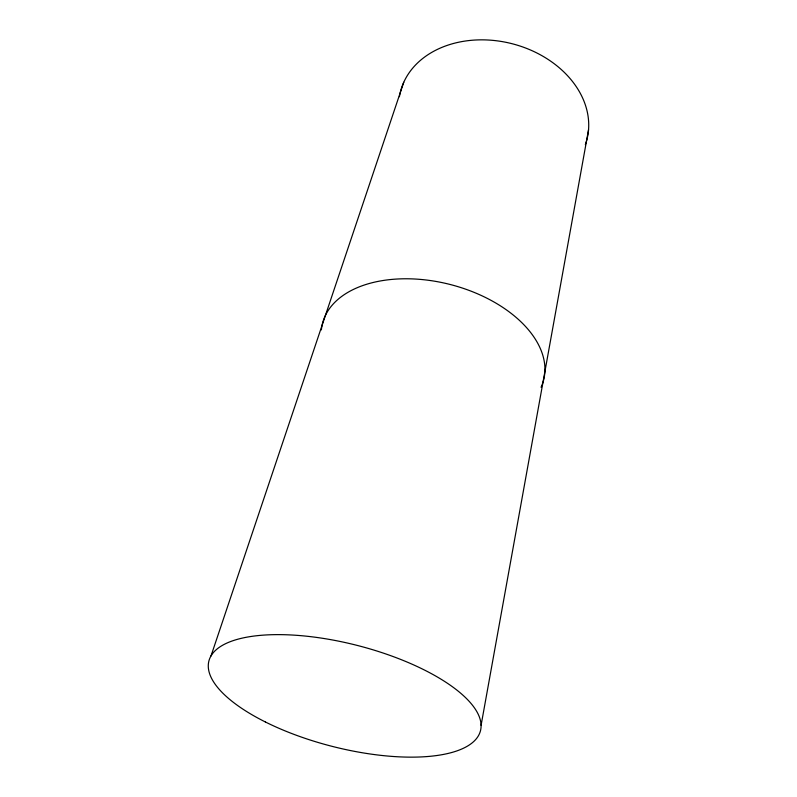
<?xml version="1.0" encoding="UTF-8"?>
<svg xmlns="http://www.w3.org/2000/svg" width="797" height="797" viewBox="0 0 797 797"><rect width="100%" height="100%" fill="white"/><g stroke="black" fill="none" stroke-linecap="round" stroke-linejoin="round"><path stroke-width="1.2" d="M481.089 725.31L588.545 129.722M210.996 655.971L403.75 82.28M321.38 329.888A114.13 69.359 14.4 0 1 451.062 284.718A114.13 69.359 14.4 0 1 541.063 387.252M399.417 96.686A96.248 74.151 14.4 0 1 512.272 43.765A96.248 74.151 14.4 0 1 585.337 144.636M265.401 721.982A140.192 52.004 14.4 0 0 480.452 730.839A140.192 52.004 14.4 0 0 288.225 634.84A140.192 52.004 14.4 0 0 265.401 721.982"/></g></svg>
